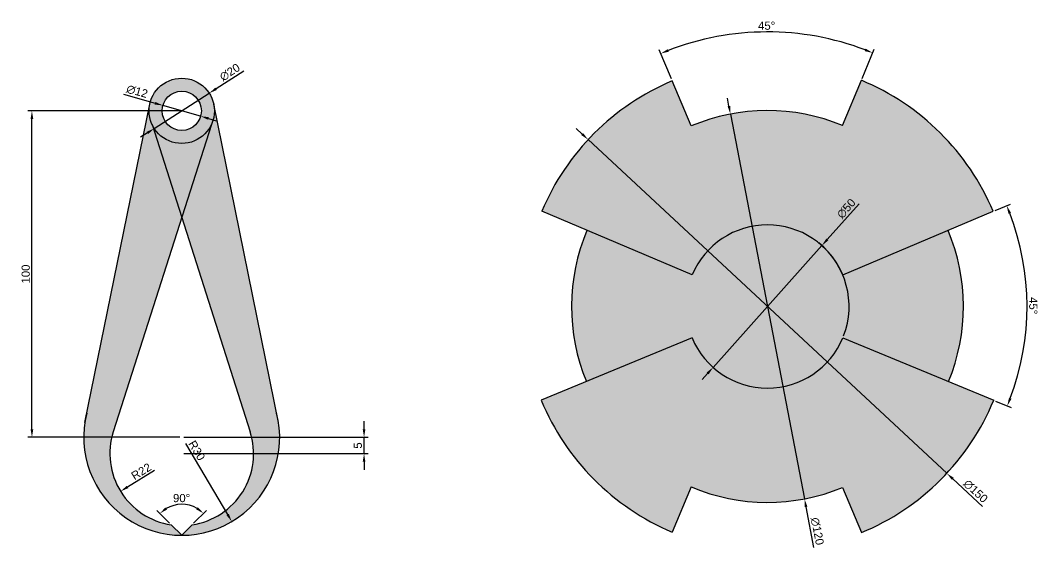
# Model space of a CAD drawing. Header units: millimetres. Extents: x 500 to 2478, y 452 to 707.
# Drawn here: x 1036.2 to 1348, y 494.9 to 656.4 of the extents above; entities that cross this region are included whole.
import ezdxf

# ---------------------------------------------------------------- set-up
doc = ezdxf.new("R2010")
doc.units = ezdxf.units.MM
doc.styles.get("Standard").update_dxf_attribs({"font": 'arial_0.ttf'})
doc.dimstyles.new('ISO-25', dxfattribs={"dimtxt": 2.5, "dimasz": 2.5, "dimexe": 1.25, "dimexo": 0.625, "dimtad": 1, "dimtxsty": 'Standard', "dimcen": 2.5, "dimadec": 0, "dimazin": 0, "dimtfac": 1, "dimtmove": 0, "dimatfit": 3, "dimfxl": 1, "dimarcsym": 0})

# ---------------------------------------------------------------- blocks, each defined once
blk = doc.blocks.new('*D104')
at = {"color": 0, "lineweight": -2, "transparency": 16777216}
for p, q in [((1081.88, 502.37), (1077.98, 506.25)), ((1089.24, 502.37), (1093.15, 506.3))]:
    blk.add_line(p, q, dxfattribs=at)
blk.add_arc((1085.59, 498.69), 9.48, 60.3469, 120.0368, dxfattribs=at)
at = {"color": 0, "transparency": 16777216}
for points in [[(1081.1, 506.57), (1080.59, 507.23), (1078.86, 505.37)], [(1090.53, 507.26), (1090.03, 506.6), (1092.27, 505.41)]]:
    blk.add_solid(points, dxfattribs=at)
at = {"layer": 'Defpoints', "color": 0, "transparency": 16777216}
for p in [(1088.01, 507.85), (1082.32, 501.93), (1088.8, 501.93), (1085.59, 498.69), (1085.59, 498.69)]:
    blk.add_point(p, dxfattribs=at)
at = {"color": 0, "transparency": 16777216, "insert": (1085.55, 510.07), "char_height": 2.5, "attachment_point": 5, "rotation": 0.1919}
blk.add_mtext('90°', dxfattribs=at)
blk = doc.blocks.new('*D102')
at = {"color": 0, "lineweight": -2, "transparency": 16777216}
for p, q in [((1141.41, 531.19), (1141.41, 533.69)), ((1086.21, 528.69), (1142.66, 528.69)), ((1141.41, 523.69), (1141.41, 528.69)), ((1086.21, 523.69), (1142.66, 523.69)), ((1141.41, 521.19), (1141.41, 518.69))]:
    blk.add_line(p, q, dxfattribs=at)
at = {"color": 0, "transparency": 16777216}
for points in [[(1140.99, 531.19), (1141.83, 531.19), (1141.41, 528.69)], [(1140.99, 521.19), (1141.83, 521.19), (1141.41, 523.69)]]:
    blk.add_solid(points, dxfattribs=at)
at = {"layer": 'Defpoints', "color": 0, "transparency": 16777216}
for p in [(1085.59, 528.69), (1141.41, 528.69), (1085.59, 523.69)]:
    blk.add_point(p, dxfattribs=at)
at = {"color": 0, "transparency": 16777216, "insert": (1139.51, 526.19), "char_height": 2.5, "attachment_point": 5, "rotation": 90}
blk.add_mtext('5', dxfattribs=at)
blk = doc.blocks.new('*D105')
at = {"color": 0, "lineweight": -2, "transparency": 16777216}
for p, q in [((1067.77, 633.77), (1077.42, 631.02)), ((1091.36, 627.04), (1079.82, 630.34)), ((1093.76, 626.36), (1096.17, 625.67))]:
    blk.add_line(p, q, dxfattribs=at)
at = {"color": 0, "transparency": 16777216}
for points in [[(1077.53, 631.42), (1077.3, 630.62), (1079.82, 630.34)], [(1093.88, 626.76), (1093.65, 625.96), (1091.36, 627.04)]]:
    blk.add_solid(points, dxfattribs=at)
at = {"layer": 'Defpoints', "color": 0, "transparency": 16777216}
for p in [(1079.82, 630.34), (1091.36, 627.04)]:
    blk.add_point(p, dxfattribs=at)
at = {"color": 0, "transparency": 16777216, "insert": (1071.93, 634.63), "char_height": 2.5, "attachment_point": 5, "rotation": 344.0771}
blk.add_mtext('∅12', dxfattribs=at)
blk = doc.blocks.new('*D106')
at = {"color": 0, "lineweight": -2, "transparency": 16777216}
for p, q in [((1104.56, 640.87), (1096.11, 635.45)), ((1077.18, 623.28), (1094, 634.09)), ((1075.07, 621.93), (1072.97, 620.58))]:
    blk.add_line(p, q, dxfattribs=at)
at = {"color": 0, "transparency": 16777216}
for points in [[(1095.88, 635.8), (1096.33, 635.09), (1094, 634.09)], [(1074.85, 622.28), (1075.3, 621.58), (1077.18, 623.28)]]:
    blk.add_solid(points, dxfattribs=at)
at = {"layer": 'Defpoints', "color": 0, "transparency": 16777216}
for p in [(1094, 634.09), (1077.18, 623.28)]:
    blk.add_point(p, dxfattribs=at)
at = {"color": 0, "transparency": 16777216, "insert": (1100.32, 640.49), "char_height": 2.5, "attachment_point": 5, "rotation": 32.7178}
blk.add_mtext('∅20', dxfattribs=at)
blk = doc.blocks.new('*D107')
at = {"color": 0, "lineweight": -2, "transparency": 16777216}
blk.add_line((1077.24, 518.55), (1068.98, 513.47), dxfattribs=at)
at = {"color": 0, "transparency": 16777216}
blk.add_solid([(1068.77, 513.82), (1069.2, 513.11), (1066.85, 512.16)], dxfattribs=at)
at = {"layer": 'Defpoints', "color": 0, "transparency": 16777216}
for p in [(1085.59, 523.69), (1066.85, 512.16)]:
    blk.add_point(p, dxfattribs=at)
at = {"color": 0, "transparency": 16777216, "insert": (1073.19, 518.26), "char_height": 2.5, "attachment_point": 5, "rotation": 31.6165}
blk.add_mtext('R22', dxfattribs=at)
blk = doc.blocks.new('*D108')
at = {"color": 0, "lineweight": -2, "transparency": 16777216}
blk.add_line((1086.72, 526.79), (1099.64, 505.05), dxfattribs=at)
at = {"color": 0, "transparency": 16777216}
blk.add_solid([(1100, 505.26), (1099.28, 504.84), (1100.92, 502.9)], dxfattribs=at)
at = {"layer": 'Defpoints', "color": 0, "transparency": 16777216}
for p in [(1085.59, 528.69), (1100.92, 502.9)]:
    blk.add_point(p, dxfattribs=at)
at = {"color": 0, "transparency": 16777216, "insert": (1090.2, 524.66), "char_height": 2.5, "attachment_point": 5, "rotation": 300.7265}
blk.add_mtext('R30', dxfattribs=at)
blk = doc.blocks.new('*D103')
at = {"color": 0, "lineweight": -2, "transparency": 16777216}
for p, q in [((1084.96, 628.69), (1038.47, 628.69)), ((1039.72, 531.19), (1039.72, 626.19)), ((1084.96, 528.69), (1038.47, 528.69))]:
    blk.add_line(p, q, dxfattribs=at)
at = {"color": 0, "transparency": 16777216}
for points in [[(1039.3, 626.19), (1040.14, 626.19), (1039.72, 628.69)], [(1039.3, 531.19), (1040.14, 531.19), (1039.72, 528.69)]]:
    blk.add_solid(points, dxfattribs=at)
at = {"layer": 'Defpoints', "color": 0, "transparency": 16777216}
for p in [(1039.72, 628.69), (1085.59, 628.69), (1085.59, 528.69)]:
    blk.add_point(p, dxfattribs=at)
at = {"color": 0, "transparency": 16777216, "insert": (1037.82, 578.69), "char_height": 2.5, "attachment_point": 5, "rotation": 90}
blk.add_mtext('100', dxfattribs=at)
blk = doc.blocks.new('*D115')
at = {"color": 0, "lineweight": -2, "transparency": 16777216}
for p, q in [((1293.05, 600.25), (1283.26, 589.28)), ((1248.28, 550.12), (1281.59, 587.41)), ((1246.61, 548.26), (1244.95, 546.4))]:
    blk.add_line(p, q, dxfattribs=at)
blk.add_arc((1264.93, 568.77), 25, 338.901, 51.0899, dxfattribs=at)
at = {"color": 0, "transparency": 16777216}
for points in [[(1282.94, 589.56), (1283.57, 589), (1281.59, 587.41)], [(1246.3, 548.54), (1246.92, 547.98), (1248.28, 550.12)]]:
    blk.add_solid(points, dxfattribs=at)
at = {"layer": 'Defpoints', "color": 0, "transparency": 16777216}
for p in [(1281.59, 587.41), (1248.28, 550.12)]:
    blk.add_point(p, dxfattribs=at)
at = {"color": 0, "transparency": 16777216, "insert": (1289.07, 598.75), "char_height": 2.5, "attachment_point": 5, "rotation": 48.2251}
blk.add_mtext('∅50', dxfattribs=at)
blk = doc.blocks.new('*D116')
at = {"color": 0, "lineweight": -2, "transparency": 16777216}
for p, q in [((1253.13, 630.14), (1252.66, 632.6)), ((1253.6, 627.69), (1276.27, 509.85)), ((1279.14, 494.9), (1276.74, 507.39))]:
    blk.add_line(p, q, dxfattribs=at)
at = {"color": 0, "transparency": 16777216}
for points in [[(1253.54, 630.22), (1252.72, 630.07), (1253.6, 627.69)], [(1277.15, 507.47), (1276.33, 507.32), (1276.27, 509.85)]]:
    blk.add_solid(points, dxfattribs=at)
at = {"layer": 'Defpoints', "color": 0, "transparency": 16777216}
for p in [(1253.6, 627.69), (1276.27, 509.85)]:
    blk.add_point(p, dxfattribs=at)
at = {"color": 0, "transparency": 16777216, "insert": (1280.18, 499.93), "char_height": 2.5, "attachment_point": 5, "rotation": 280.8863}
blk.add_mtext('∅120', dxfattribs=at)
blk = doc.blocks.new('*D117')
at = {"color": 0, "lineweight": -2, "transparency": 16777216}
for p, q in [((1208.2, 621.56), (1206.36, 623.26)), ((1210.03, 619.86), (1319.84, 517.68)), ((1330.78, 507.51), (1321.67, 515.98))]:
    blk.add_line(p, q, dxfattribs=at)
at = {"color": 0, "transparency": 16777216}
for points in [[(1208.48, 621.87), (1207.91, 621.26), (1210.03, 619.86)], [(1321.96, 516.28), (1321.39, 515.67), (1319.84, 517.68)]]:
    blk.add_solid(points, dxfattribs=at)
at = {"layer": 'Defpoints', "color": 0, "transparency": 16777216}
for p in [(1210.03, 619.86), (1319.84, 517.68)]:
    blk.add_point(p, dxfattribs=at)
at = {"color": 0, "transparency": 16777216, "insert": (1328.65, 512.18), "char_height": 2.5, "attachment_point": 5, "rotation": 317.0644}
blk.add_mtext('∅150', dxfattribs=at)
blk = doc.blocks.new('*D118')
at = {"color": 0, "lineweight": -2, "transparency": 16777216}
for p, q in [((1334.61, 598.16), (1339.32, 600.14)), ((1334.79, 539.79), (1339.5, 537.83))]:
    blk.add_line(p, q, dxfattribs=at)
blk.add_arc((1264.93, 568.77), 79.48, 339.2709, 21.0668, dxfattribs=at)
at = {"color": 0, "transparency": 16777216}
for points in [[(1338.72, 597.18), (1339.49, 597.49), (1338.17, 599.66)], [(1339.66, 540.48), (1338.88, 540.79), (1338.35, 538.31)]]:
    blk.add_solid(points, dxfattribs=at)
at = {"layer": 'Defpoints', "color": 0, "transparency": 16777216}
for p in [(1334.04, 597.92), (1287.97, 578.48), (1288.03, 559.19), (1343.75, 558.53), (1334.21, 540.03)]:
    blk.add_point(p, dxfattribs=at)
at = {"color": 0, "transparency": 16777216, "insert": (1346.31, 569.01), "char_height": 2.5, "attachment_point": 5, "rotation": 270.1688}
blk.add_mtext('45°', dxfattribs=at)
blk = doc.blocks.new('*D119')
at = {"color": 0, "lineweight": -2, "transparency": 16777216}
for p, q in [((1235.54, 638.45), (1231.77, 647.4)), ((1293.91, 638.62), (1297.64, 647.59))]:
    blk.add_line(p, q, dxfattribs=at)
blk.add_arc((1264.93, 568.77), 84.09, 69.1721, 111.1655, dxfattribs=at)
at = {"color": 0, "transparency": 16777216}
for points in [[(1234.73, 646.8), (1234.42, 647.57), (1232.26, 646.25)], [(1294.99, 647.75), (1294.68, 646.98), (1297.16, 646.44)]]:
    blk.add_solid(points, dxfattribs=at)
at = {"layer": 'Defpoints', "color": 0, "transparency": 16777216}
for p in [(1275.76, 652.16), (1235.79, 637.87), (1293.67, 638.04), (1241.62, 624.05), (1287.93, 624.19)]:
    blk.add_point(p, dxfattribs=at)
at = {"color": 0, "transparency": 16777216, "insert": (1264.68, 654.75), "char_height": 2.5, "attachment_point": 5, "rotation": 0.1688}
blk.add_mtext('45°', dxfattribs=at)

msp = doc.modelspace()

# ---------------------------------------------------------------- hatches: boundary and pattern name
h = msp.add_hatch(color=256)
h.dxf.hatch_style = 1
h.set_gradient(color1=(254, 204, 102), tint=1, name='CYLINDER')
h.paths.add_polyline_path([(1095.388, 630.685, -0.0502864), (1095.589, 628.689, -0.1071151), (1094.692, 624.549), (1085.589, 596.033), (1106.547, 530.379, -0.4626067), (1088.804, 501.925), (1085.589, 498.689, 0.4591763), (1115.248, 533.203)])
h.paths.add_polyline_path([(1094.692, 624.549, -0.643768), (1076.487, 624.549), (1085.589, 596.033)])
h.paths.add_polyline_path([(1095.589, 628.689, 1), (1075.589, 628.689, 1)])
h.paths.add_polyline_path([(1079.589, 628.689, -1), (1091.589, 628.689, -1)], flags=16)
h.paths.add_polyline_path([(1076.487, 624.549, -0.1071151), (1075.589, 628.689, -0.0502864), (1075.791, 630.685), (1055.931, 533.203, 0.4591763), (1085.589, 498.689), (1082.324, 501.933, -0.4618958), (1064.631, 530.379), (1085.589, 596.033)])
h = msp.add_hatch(color=256)
h.dxf.hatch_style = 1
h.set_gradient(color1=(19, 155, 72), color2=(247, 242, 129), tint=1, name='SPHERICAL')
h.paths.add_polyline_path([(1293.674, 638.044), (1287.926, 624.189, 0.2007292), (1241.617, 624.053), (1235.788, 637.874, 0.1955668), (1195.83, 597.916), (1241.9, 578.485, -0.6635307), (1287.969, 578.485), (1334.039, 597.916, 0.1970968)])
h.paths.add_polyline_path([(1334.21, 540.03), (1288.026, 559.189, -0.6677825), (1241.843, 559.189), (1195.659, 540.03, 0.1970968), (1235.788, 499.664), (1241.617, 513.485, 0.2007292), (1287.926, 513.349), (1293.674, 499.494, 0.1986276)])
h = msp.add_hatch(color=256)
h.dxf.hatch_style = 1
h.set_gradient(color1=(147, 39, 143), tint=1, name='SPHERICAL')
h.paths.add_polyline_path([(1320.218, 592.086), (1287.969, 578.485, 0.6635307), (1241.9, 578.485), (1209.651, 592.086, 0.2007292), (1209.514, 545.778), (1241.843, 559.189, 0.6677825), (1288.026, 559.189), (1320.355, 545.778, 0.2007292)])

# ---------------------------------------------------------------- linework, layer by layer
for p, q in [((1241.617, 624.053), (1235.788, 637.874)), ((1287.926, 624.189), (1293.674, 638.044)), ((1055.931, 533.203), (1075.791, 630.685)), ((1115.248, 533.203), (1095.388, 630.685)), ((1094.692, 624.549), (1064.631, 530.379)), ((1076.487, 624.549), (1106.547, 530.379)), ((1241.9, 578.485), (1195.83, 597.916)), ((1287.969, 578.485), (1334.039, 597.916)), ((1241.843, 559.189), (1195.659, 540.03)), ((1288.026, 559.189), (1334.21, 540.03)), ((1241.617, 513.485), (1235.788, 499.664)), ((1287.926, 513.349), (1293.674, 499.494)), ((1085.589, 498.689), (1082.324, 501.933)), ((1085.589, 498.689), (1088.804, 501.925))]:
    msp.add_line(p, q)
for radius in [10, 6]:
    msp.add_circle((1085.589, 628.689), radius)
for centre, radius, start, end in [((1264.934, 568.769), 75, 112.86901, 157.13099), ((1264.934, 568.769), 75, 22.86901, 67.46861), ((1264.934, 568.769), 60, 67.46861, 112.86901), ((1264.934, 568.769), 25, 22.86901, 157.13099), ((1264.934, 568.769), 60, 157.13099, 202.53139), ((1264.934, 568.769), 60, 337.46861, 22.86901), ((1264.934, 568.769), 25, 202.53139, 337.46861), ((1264.934, 568.769), 75, 202.53139, 247.13099), ((1264.934, 568.769), 75, 292.53139, 337.46861), ((1085.589, 528.689), 30, 165.62369, 14.37631), ((1085.589, 523.689), 22, 162.29589, 261.46395), ((1085.589, 523.689), 22, 278.4018, 17.70411), ((1264.934, 568.769), 60, 247.13099, 292.53139)]:
    msp.add_arc(centre, radius, start, end)

# ---------------------------------------------------------------- dimensions: what is measured, and where the dimension line sits
for base, line1, line2, picture, middle in [((1275.762, 652.157), ((1287.926, 624.189), (1293.674, 638.044)), ((1241.617, 624.053), (1235.788, 637.874)), '*D119', (1264.681, 654.753)), ((1343.754, 558.535), ((1287.969, 578.485), (1334.039, 597.916)), ((1288.026, 559.189), (1334.21, 540.03)), '*D118', (1346.312, 569.009)), ((1088.012, 507.853), ((1085.589, 498.689), (1082.324, 501.933)), ((1085.589, 498.689), (1088.804, 501.925)), '*D104', (1085.551, 510.07))]:
    dim = msp.add_angular_dim_2l(base=base, line1=line1, line2=line2, dimstyle='ISO-25')
    dim.commit()
    dim.dimension.update_dxf_attribs({"geometry": picture, "text_midpoint": middle})
for p1, p2, picture, middle in [((1077.176, 623.284), (1094.003, 634.094), '*D106', (1100.317, 640.494)), ((1091.359, 627.043), (1079.82, 630.335), '*D105', (1071.934, 634.635))]:
    dim = msp.add_diameter_dim_2p(p1=p1, p2=p2, dimstyle='ISO-25')
    dim.commit()
    dim.dimension.update_dxf_attribs({"geometry": picture, "text_midpoint": middle})
for p1, p2, picture, middle in [((1253.603, 627.689), (1276.266, 509.849), '*D116', (1278.244, 499.561)), ((1210.025, 619.857), (1319.843, 517.681), '*D117', (1327.308, 510.736)), ((1248.279, 550.125), (1281.59, 587.413), '*D115', (1290.542, 597.435))]:
    dim = msp.add_diameter_dim_2p(p1=p1, p2=p2, dimstyle='ISO-25')
    dim.commit()
    dim.dimension.update_dxf_attribs({"geometry": picture, "text_midpoint": middle, "dimtype": 163})
for base, p1, p2, picture, middle in [((1039.721, 628.689), (1085.589, 528.689), (1085.589, 628.689), '*D103', (1037.819, 578.689)), ((1141.41, 528.689), (1085.589, 523.689), (1085.589, 528.689), '*D102', (1139.513, 526.189))]:
    dim = msp.add_linear_dim(base=base, p1=p1, p2=p2, angle=90, dimstyle='ISO-25')
    dim.commit()
    dim.dimension.update_dxf_attribs({"geometry": picture, "text_midpoint": middle})
for center, mpoint, picture, middle in [((1085.589, 528.689), (1100.918, 502.901), '*D108', (1088.561, 523.689)), ((1085.589, 523.689), (1066.855, 512.156), '*D107', (1074.177, 516.664))]:
    dim = msp.add_radius_dim(center=center, mpoint=mpoint, dimstyle='ISO-25')
    dim.commit()
    dim.dimension.update_dxf_attribs({"geometry": picture, "text_midpoint": middle, "dimtype": 164})

doc.saveas('drawing.dxf')
